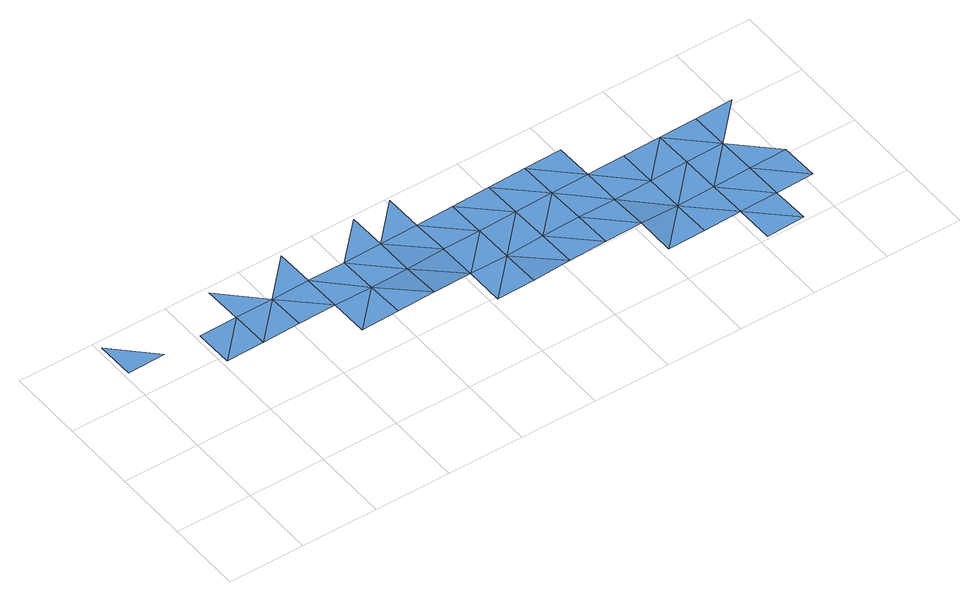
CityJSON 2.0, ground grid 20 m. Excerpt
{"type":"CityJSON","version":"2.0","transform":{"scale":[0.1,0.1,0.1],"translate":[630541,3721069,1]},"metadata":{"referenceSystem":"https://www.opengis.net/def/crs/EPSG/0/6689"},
"CityObjects":{
"waterbody1":{"type":"WaterBody","attributes":{"name":"福岡県津波浸水想定図","class":"1140","function":"2","WaterBodyTsunamiRiskAttribute.description":"1","WaterBodyTsunamiRiskAttribute.rank":"3"},"geometry":[{"type":"MultiSurface","lod":"1","boundaries":[[[0,1,2]],[[3,4,5]],[[6,4,3]],[[4,6,7]],[[6,8,7]],[[9,10,11]],[[11,12,13]],[[10,12,11]],[[9,14,10]],[[10,14,15]],[[16,10,15]],[[17,18,19]],[[17,20,18]],[[21,17,22]],[[23,17,21]]]}]},
"waterbody2":{"type":"WaterBody","attributes":{"name":"福岡県津波浸水想定図","class":"1140","function":"2","WaterBodyTsunamiRiskAttribute.description":"1","WaterBodyTsunamiRiskAttribute.rank":"1"},"geometry":[{"type":"MultiSurface","lod":"1","boundaries":[[[24,4,7]],[[25,7,26]],[[27,26,28]],[[27,29,26]],[[30,29,27]],[[31,29,30]],[[32,29,31]],[[30,13,31]],[[13,33,31]],[[33,34,31]],[[10,35,12]],[[16,35,10]],[[35,36,12]],[[37,36,35]],[[16,38,35]],[[39,38,16]],[[38,37,35]],[[38,40,37]],[[41,38,39]],[[42,40,38]],[[18,43,44]],[[42,38,41]],[[18,41,43]],[[45,40,42]],[[44,19,18]],[[42,41,46]],[[41,18,46]],[[46,47,42]],[[46,18,48]],[[18,20,48]],[[47,46,49]],[[46,48,49]],[[20,50,48]],[[48,50,49]],[[50,20,51]],[[49,50,52]],[[51,53,50]],[[52,50,54]]]}]},
"waterbody3":{"type":"WaterBody","attributes":{"name":"福岡県津波浸水想定図","class":"1140","function":"2","WaterBodyTsunamiRiskAttribute.description":"1","WaterBodyTsunamiRiskAttribute.rank":"2"},"geometry":[{"type":"MultiSurface","lod":"1","boundaries":[[[7,8,28]],[[7,28,26]],[[27,28,55]],[[55,56,27]],[[27,56,57]],[[27,57,30]],[[30,57,11]],[[11,13,30]],[[12,33,13]],[[12,36,33]],[[58,16,15]],[[39,16,58]],[[58,43,39]],[[39,43,41]],[[23,20,17]],[[51,20,23]],[[59,51,23]],[[59,53,51]]]}]}
},
"vertices":[
[9,576,11],[11,476,11],[110,478,11],[212,380,10],[310,482,10],[210,480,10],[312,382,10],[410,484,9],[412,384,11],[816,191,10],[914,293,10],[814,291,12],[912,393,10],[812,391,12],[916,193,10],[1016,195,15],[1014,295,13],[1418,103,13],[1316,201,11],[1318,101,11],[1416,203,12],[1520,5,15],[1420,3,12],[1518,105,13],
[308,582,9],[508,586,9],[510,486,9],[612,388,7],[512,386,10],[610,488,7],[712,390,7],[710,489,9],[708,589,8],[810,491,8],[808,591,9],[1012,395,11],[910,493,10],[1010,495,11],[1112,397,12],[1114,297,15],[1110,497,12],[1214,299,12],[1212,399,12],[1216,199,15],[1218,99,11],[1210,499,12],[1314,301,12],[1312,401,12],[1414,303,12],[1412,403,12],[1514,305,12],[1516,205,13],[1512,405,12],[1616,207,13],[1612,407,12],
[514,286,9],[614,288,11],[714,290,12],[1116,197,15],[1618,107,14]
]}
